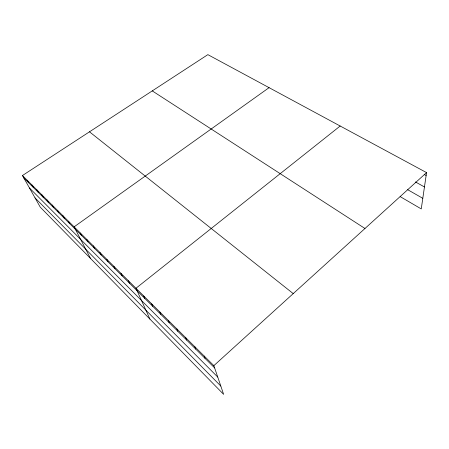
<?xml version="1.0" encoding="UTF-8"?>
<svg xmlns="http://www.w3.org/2000/svg" width="449" height="449" viewBox="0 0 449 449"><rect width="100%" height="100%" fill="white"/><g stroke="black" fill="none" stroke-linecap="round" stroke-linejoin="round"><path stroke-width="0.67" d="M22.45 175.525L213.859 365.638L223.636 394.357L40.236 207.129L22.45 175.525L207.865 54.643L426.55 172.607L421.257 208.92L400.149 196.6M213.859 365.638L426.55 172.607M340.179 126.017L135.963 288.269L149.949 319.138M269.074 87.662L74.119 226.846L90.524 258.472M424.288 174.47L426.135 175.475M415.443 181.94L424.457 186.964M407.636 189.669L422.801 198.323M152.256 90.894L364.97 228.496M89.486 131.815L293.231 293.607M23.842 177.995L214.639 367.933M29.443 187.951L217.754 377.081M35.011 197.852L220.807 386.056M27.165 180.206L28.551 182.681M31.974 184.982L33.349 187.463M36.88 189.854L38.249 192.335M41.88 194.821L43.239 197.307M46.982 199.889L48.335 202.376M52.191 205.064L53.526 207.55M57.5 210.34L58.83 212.826M62.927 215.728L64.241 218.214M68.467 221.228L69.769 223.714M80.354 233.037L81.628 235.523M86.736 239.373L87.993 241.859M93.269 245.861L94.509 248.342M99.959 252.506L101.182 254.987M106.811 259.314L108.013 261.784M113.827 266.285L115.011 268.755M121.022 273.43L122.184 275.894M128.403 280.76L129.531 283.212M143.725 295.981L144.803 298.411M151.689 303.889L152.739 306.308M159.861 312.004L160.882 314.418M168.257 320.345L169.239 322.736M176.878 328.909L177.826 331.289M185.74 337.71L186.655 340.073M194.849 346.757L195.719 349.098M204.222 356.063L205.047 358.381"/></g></svg>
